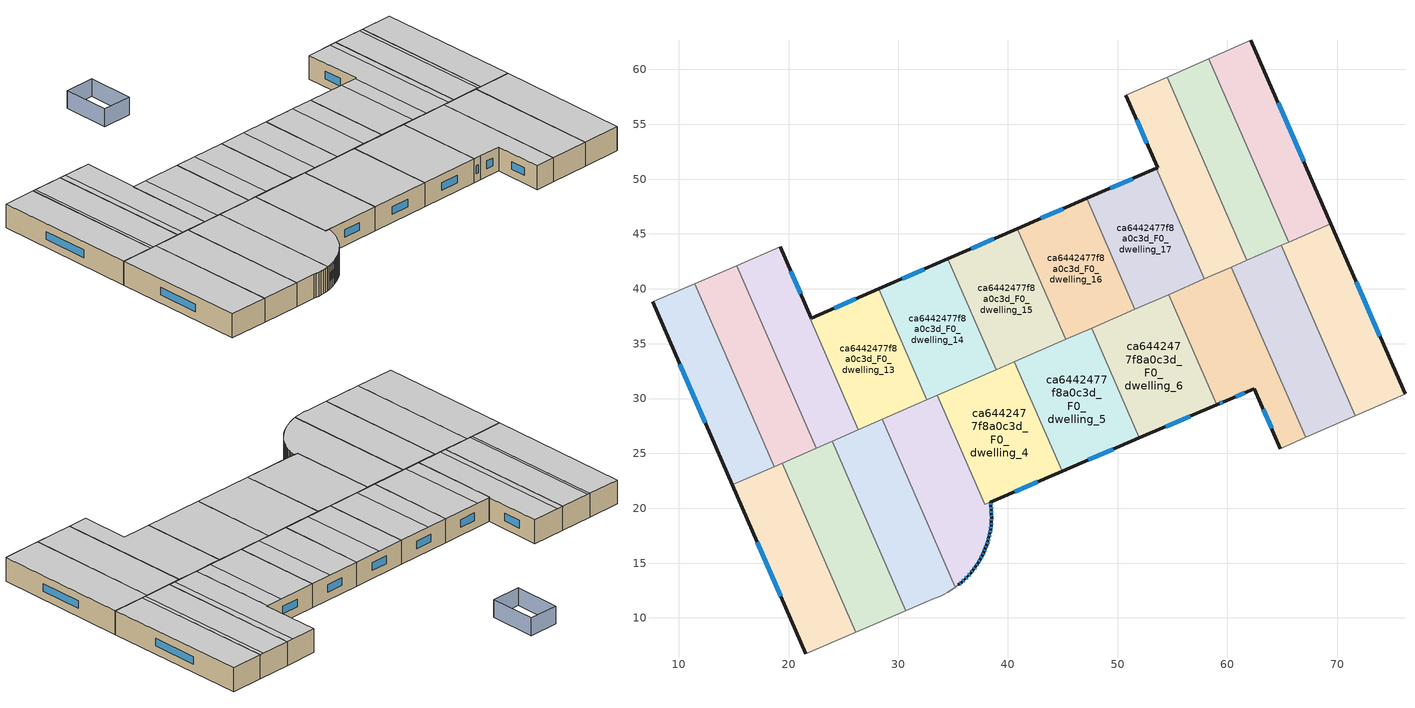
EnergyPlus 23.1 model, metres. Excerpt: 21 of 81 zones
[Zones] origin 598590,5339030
ca6442477f8a0c3d_F0_dwelling_0
 floor ground (EU_floor_Construction): 19.42,24.12 26.13,8.71 21.55,6.75 14.86,22.13 z0
 wall outside (EU_wall_Construction): 14.86,22.13 21.55,6.75 z0:3
 wall to ca6442477f8a0c3d_F0_dwelling_1 (EU_wall_Construction): 26.13,8.71 19.42,24.12 z0:3
 wall adiabatic (EU_wall_Construction): 21.55,6.75 26.13,8.71 z0:3
 wall to ca6442477f8a0c3d_F0_dwelling_10 (EU_wall_Construction): 18.7,23.81 14.86,22.13 z0:3
 wall to ca6442477f8a0c3d_F0_dwelling_11 (EU_wall_Construction): 19.41,24.12 18.7,23.81 z0:3
 window (EU_Window_Construction): 17.13,16.9 19.27,11.98 z1.02:1.98
 ceiling to ca6442477f8a0c3d_F1_dwelling_0 (EU_floor_Construction): 26.13,8.71 19.42,24.12 14.86,22.13 21.55,6.75 z3
ca6442477f8a0c3d_F0_dwelling_1
 floor ground (EU_floor_Construction): 23.97,26.11 30.7,10.67 26.13,8.71 19.42,24.12 z0
 wall to ca6442477f8a0c3d_F0_dwelling_2 (EU_wall_Construction): 30.7,10.67 23.97,26.11 z0:3
 wall adiabatic (EU_wall_Construction): 26.13,8.71 30.7,10.67 z0:3
 wall to ca6442477f8a0c3d_F0_dwelling_11 (EU_wall_Construction): 22.53,25.48 19.42,24.12 z0:3
 wall to ca6442477f8a0c3d_F0_dwelling_12 (EU_wall_Construction): 23.97,26.11 22.53,25.48 z0:3
 ceiling to ca6442477f8a0c3d_F1_dwelling_1 (EU_floor_Construction): 30.7,10.67 23.97,26.11 19.42,24.12 26.13,8.71 z3
ca6442477f8a0c3d_F0_dwelling_10
 floor ground (EU_floor_Construction): 11.44,40.46 18.7,23.81 14.86,22.13 7.6,38.81 z0
 wall outside (EU_wall_Construction): 7.6,38.81 14.86,22.13 z0:3
 wall to ca6442477f8a0c3d_F0_dwelling_11 (EU_wall_Construction): 18.7,23.81 11.44,40.46 z0:3
 wall adiabatic (EU_wall_Construction): 11.44,40.46 7.6,38.81 z0:3
 window (EU_Window_Construction): 10.07,33.13 12.39,27.81 z1.02:1.98
 ceiling to ca6442477f8a0c3d_F1_dwelling_10 (EU_floor_Construction): 18.7,23.81 11.44,40.46 7.6,38.81 14.86,22.13 z3
ca6442477f8a0c3d_F0_dwelling_11
 floor ground (EU_floor_Construction): 15.28,42.12 22.53,25.48 18.7,23.81 11.44,40.46 z0
 wall to ca6442477f8a0c3d_F0_dwelling_12 (EU_wall_Construction): 22.53,25.48 15.28,42.12 z0:3
 wall adiabatic (EU_wall_Construction): 15.28,42.12 11.44,40.46 z0:3
 ceiling to ca6442477f8a0c3d_F1_dwelling_11 (EU_floor_Construction): 22.53,25.48 15.28,42.12 11.82,40.63 19.08,23.97 z3
 ceiling to ca6442477f8a0c3d_F1_dwelling_10 (EU_floor_Construction): 19.08,23.97 11.82,40.63 11.44,40.46 18.7,23.81 z3
ca6442477f8a0c3d_F0_dwelling_12
 floor ground (EU_floor_Construction): 19.24,43.83 22.05,37.33 21.96,37.29 26.37,27.15 22.53,25.48 15.28,42.12 z0
 wall outside (EU_wall_Construction): 22.05,37.33 19.24,43.83 z0:3
 wall adiabatic (EU_wall_Construction): 19.24,43.83 15.28,42.12 z0:3
 wall to ca6442477f8a0c3d_F0_dwelling_13 (EU_wall_Construction): 21.96,37.29 22.05,37.33 / 26.37,27.15 21.96,37.28 z0:3
 wall to ca6442477f8a0c3d_F0_dwelling_2 (EU_wall_Construction): 23.97,26.11 26.37,27.15 z0:3
 window (EU_Window_Construction): 21.09,39.54 20.2,41.62 z1.02:1.98
 ceiling to ca6442477f8a0c3d_F1_dwelling_12 (EU_floor_Construction): 26.37,27.15 21.96,37.29 22.05,37.33 19.24,43.83 16.05,42.45 23.3,25.81 z3
 ceiling to ca6442477f8a0c3d_F1_dwelling_11 (EU_floor_Construction): 23.3,25.81 16.05,42.45 15.28,42.12 22.53,25.48 z3
ca6442477f8a0c3d_F0_dwelling_13
 floor ground (EU_floor_Construction): 28.2,40 32.61,29.88 26.37,27.15 21.96,37.28 22.05,37.33 z0
 wall outside (EU_wall_Construction): 28.2,40 22.06,37.33 z0:3
 wall to ca6442477f8a0c3d_F0_dwelling_14 (EU_wall_Construction): 32.61,29.88 28.2,40 z0:3
 wall to ca6442477f8a0c3d_F0_dwelling_3 (EU_wall_Construction): 28.53,28.09 32.61,29.88 z0:3
 wall to ca6442477f8a0c3d_F0_dwelling_2 (EU_wall_Construction): 26.37,27.15 28.52,28.09 z0:3
 window (EU_Window_Construction): 26.11,39.09 24.15,38.24 z1.02:1.98
 ceiling to ca6442477f8a0c3d_F1_dwelling_13 (EU_floor_Construction): 32.61,29.88 28.2,40 23.78,38.08 28.2,27.95 z3
 ceiling to ca6442477f8a0c3d_F1_dwelling_12 (EU_floor_Construction): 28.2,27.95 23.78,38.08 22.06,37.33 21.96,37.29 26.37,27.15 z3
ca6442477f8a0c3d_F0_dwelling_14
 floor ground (EU_floor_Construction): 34.52,42.74 38.93,32.63 32.61,29.88 28.2,40 z0
 wall outside (EU_wall_Construction): 34.52,42.74 28.2,40 z0:3
 wall to ca6442477f8a0c3d_F0_dwelling_15 (EU_wall_Construction): 38.93,32.63 34.52,42.74 z0:3
 wall to ca6442477f8a0c3d_F0_dwelling_4 (EU_wall_Construction): 33.57,30.29 38.93,32.63 z0:3
 wall to ca6442477f8a0c3d_F0_dwelling_3 (EU_wall_Construction): 32.62,29.87 33.57,30.29 z0:3
 window (EU_Window_Construction): 32.37,41.81 30.35,40.93 z1.02:1.98
 ceiling adiabatic (EU_roof_Construction): 38.93,32.63 34.52,42.74 30.73,41.09 35.14,30.98 z3
 ceiling to ca6442477f8a0c3d_F1_dwelling_13 (EU_floor_Construction): 35.14,30.98 30.73,41.09 28.2,40 32.61,29.88 z3
ca6442477f8a0c3d_F0_dwelling_15
 floor ground (EU_floor_Construction): 40.84,45.49 45.25,35.38 38.93,32.63 34.52,42.74 z0
 wall outside (EU_wall_Construction): 40.84,45.49 34.52,42.74 z0:3
 wall to ca6442477f8a0c3d_F0_dwelling_16 (EU_wall_Construction): 45.25,35.38 40.84,45.49 z0:3
 wall to ca6442477f8a0c3d_F0_dwelling_5 (EU_wall_Construction): 40.59,33.35 45.25,35.38 z0:3
 wall to ca6442477f8a0c3d_F0_dwelling_4 (EU_wall_Construction): 38.93,32.63 40.59,33.35 z0:3
 window (EU_Window_Construction): 38.69,44.55 36.67,43.67 z1.02:1.98
 ceiling to ca6442477f8a0c3d_F1_dwelling_15 (EU_floor_Construction): 45.25,35.38 40.84,45.49 37.68,44.11 42.09,34.01 z3
 ceiling to ca6442477f8a0c3d_F1_dwelling_14 (EU_floor_Construction): 42.09,34.01 37.68,44.11 34.52,42.74 38.93,32.63 z3
ca6442477f8a0c3d_F0_dwelling_16
 floor ground (EU_floor_Construction): 47.18,48.23 51.57,38.14 45.25,35.38 40.84,45.49 z0
 wall outside (EU_wall_Construction): 47.18,48.23 40.84,45.49 z0:3
 wall to ca6442477f8a0c3d_F0_dwelling_17 (EU_wall_Construction): 51.57,38.14 47.18,48.23 z0:3
 wall to ca6442477f8a0c3d_F0_dwelling_6 (EU_wall_Construction): 47.62,36.42 51.57,38.14 z0:3
 wall to ca6442477f8a0c3d_F0_dwelling_5 (EU_wall_Construction): 45.25,35.38 47.62,36.42 z0:3
 window (EU_Window_Construction): 45.02,47.3 43,46.42 z1.02:1.98
 ceiling to ca6442477f8a0c3d_F1_dwelling_16 (EU_floor_Construction): 51.57,38.14 47.18,48.23 44.64,47.13 49.04,37.04 z3
 ceiling to ca6442477f8a0c3d_F1_dwelling_15 (EU_floor_Construction): 49.04,37.04 44.64,47.13 40.84,45.49 45.25,35.38 z3
ca6442477f8a0c3d_F0_dwelling_17
 floor ground (EU_floor_Construction): 53.51,50.99 57.91,40.9 51.57,38.14 47.18,48.23 z0
 wall outside (EU_wall_Construction): 53.51,50.99 47.18,48.23 z0:3
 wall to ca6442477f8a0c3d_F0_dwelling_18 (EU_wall_Construction): 57.91,40.9 53.51,50.99 z0:3
 wall to ca6442477f8a0c3d_F0_dwelling_7 (EU_wall_Construction): 54.63,39.47 57.91,40.9 z0:3
 wall to ca6442477f8a0c3d_F0_dwelling_6 (EU_wall_Construction): 51.57,38.14 54.63,39.47 z0:3
 window (EU_Window_Construction): 51.36,50.05 49.33,49.17 z1.02:1.98
 ceiling to ca6442477f8a0c3d_F1_dwelling_17 (EU_floor_Construction): 57.91,40.9 53.51,50.99 51.61,50.16 56.01,40.07 z3
 ceiling to ca6442477f8a0c3d_F1_dwelling_16 (EU_floor_Construction): 56.01,40.07 51.61,50.16 47.18,48.23 51.57,38.14 z3
ca6442477f8a0c3d_F0_dwelling_18
 floor ground (EU_floor_Construction): 54.5,59.29 61.78,42.59 57.91,40.9 53.51,50.99 53.66,51.05 50.73,57.63 z0
 wall outside (EU_wall_Construction): 50.73,57.63 53.66,51.05 53.51,50.99 z0:3
 wall to ca6442477f8a0c3d_F0_dwelling_19 (EU_wall_Construction): 61.78,42.59 54.5,59.29 z0:3
 wall adiabatic (EU_wall_Construction): 54.5,59.29 50.73,57.63 z0:3
 wall to ca6442477f8a0c3d_F0_dwelling_8 (EU_wall_Construction): 60.37,41.98 61.78,42.59 z0:3
 wall to ca6442477f8a0c3d_F0_dwelling_7 (EU_wall_Construction): 57.91,40.9 60.37,41.97 z0:3
 window (EU_Window_Construction): 51.73,55.39 52.66,53.29 z1.02:1.98
 ceiling to ca6442477f8a0c3d_F1_dwelling_17 (EU_floor_Construction): 61.02,42.26 53.74,58.96 50.73,57.63 53.66,51.05 53.51,50.99 57.91,40.9 z3
 ceiling to ca6442477f8a0c3d_F1_dwelling_18 (EU_floor_Construction): 61.78,42.59 54.5,59.29 53.74,58.96 61.02,42.26 z3
ca6442477f8a0c3d_F0_dwelling_19
 floor ground (EU_floor_Construction): 58.32,60.97 65.61,44.26 61.78,42.59 54.5,59.29 z0
 wall adiabatic (EU_wall_Construction): 58.32,60.97 54.5,59.29 z0:3
 wall to ca6442477f8a0c3d_F0_dwelling_20 (EU_wall_Construction): 65.61,44.26 58.32,60.97 z0:3
 wall to ca6442477f8a0c3d_F0_dwelling_9 (EU_wall_Construction): 64.9,43.95 65.61,44.26 z0:3
 wall to ca6442477f8a0c3d_F0_dwelling_8 (EU_wall_Construction): 61.78,42.59 64.9,43.95 z0:3
 ceiling to ca6442477f8a0c3d_F1_dwelling_19 (EU_floor_Construction): 65.61,44.26 58.32,60.97 57.94,60.8 65.22,44.09 z3
 ceiling to ca6442477f8a0c3d_F1_dwelling_18 (EU_floor_Construction): 65.22,44.09 57.94,60.8 54.5,59.29 61.78,42.59 z3
ca6442477f8a0c3d_F0_dwelling_2
 floor ground (EU_floor_Construction): 28.53,28.09 35.19,12.79 35.18,12.78 34.86,12.56 34.53,12.36 34.19,12.17 33.84,12 33.48,11.85 33.12,11.71 30.7,10.67 23.97,26.11 z0
 wall adiabatic (EU_wall_Construction): 30.7,10.67 33.12,11.71 33.48,11.85 33.84,12 34.19,12.17 34.53,12.36 34.86,12.56 35.18,12.78 35.19,12.79 z0:3
 wall to ca6442477f8a0c3d_F0_dwelling_3 (EU_wall_Construction): 35.19,12.79 28.53,28.09 z0:3
 ceiling to ca6442477f8a0c3d_F1_dwelling_2 (EU_floor_Construction): 34.19,12.17 34.53,12.36 34.86,12.56 35.18,12.78 35.19,12.79 28.53,28.09 23.97,26.11 30.7,10.67 33.12,11.71 33.48,11.85 33.84,12 z3
ca6442477f8a0c3d_F0_dwelling_20
 floor ground (EU_floor_Construction): 62.14,62.65 69.43,45.93 65.61,44.26 58.32,60.97 z0
 wall outside (EU_wall_Construction): 69.43,45.93 62.14,62.65 z0:3
 wall adiabatic (EU_wall_Construction): 62.14,62.65 58.32,60.97 z0:3
 wall to ca6442477f8a0c3d_F0_dwelling_9 (EU_wall_Construction): 65.61,44.26 69.43,45.93 z0:3
 window (EU_Window_Construction): 66.95,51.62 64.62,56.96 z1.02:1.98
 ceiling to ca6442477f8a0c3d_F1_dwelling_19 (EU_floor_Construction): 69.43,45.93 62.14,62.65 58.32,60.97 65.61,44.26 z3
ca6442477f8a0c3d_F0_dwelling_3
 floor ground (EU_floor_Construction): 33.57,30.29 37.9,20.35 38.4,20.56 38.45,20.21 38.48,19.85 38.5,19.49 38.5,19.13 38.48,18.78 38.45,18.42 38.41,18.06 38.35,17.71 38.27,17.36 38.18,17.01 38.07,16.67 37.94,16.34 37.8,16.01 37.65,15.68 37.48,15.37 37.28,15.03 37.07,14.71 36.84,14.39 36.6,14.09 36.34,13.8 36.07,13.53 35.78,13.26 35.49,13.01 35.19,12.79 28.53,28.09 z0
 wall outside (EU_wall_Construction): 35.49,13.01 35.78,13.26 36.07,13.53 36.34,13.8 36.6,14.09 36.84,14.39 37.07,14.71 37.28,15.03 37.48,15.37 37.65,15.68 37.8,16.01 37.94,16.34 38.07,16.67 38.18,17.01 38.27,17.36 38.35,17.71 38.41,18.06 38.45,18.42 38.48,18.78 38.5,19.13 38.5,19.49 38.48,19.85 38.45,20.21 38.4,20.56 z0:3
 wall adiabatic (EU_wall_Construction): 35.19,12.79 35.49,13.01 z0:3
 wall to ca6442477f8a0c3d_F0_dwelling_4 (EU_wall_Construction): 38.4,20.56 37.9,20.35 33.57,30.29 z0:3
 window (EU_Window_Construction): 38.47,18.54 38.47,18.65 / 38.42,18.18 38.44,18.3 / 38.37,17.83 38.39,17.94 / 38.3,17.48 38.32,17.59 / 38.21,17.13 38.24,17.24 / 38.1,16.79 38.14,16.9 / 37.98,16.45 38.02,16.56 / 37.85,16.12 37.9,16.22 / 37.7,15.79 37.75,15.9 / 37.54,15.47 37.59,15.57 / 37.35,15.14 37.41,15.25 / 37.14,14.82 37.21,14.92 / 36.92,14.5 36.99,14.6 / 36.68,14.19 36.76,14.29 / 36.43,13.9 36.51,13.99 / 36.16,13.62 36.25,13.71 / 35.88,13.35 35.97,13.44 / 35.59,13.1 35.68,13.18 / 38.43,20.33 38.41,20.44 / 38.47,19.97 38.46,20.09 / 38.49,19.61 38.49,19.73 / 38.5,19.26 38.5,19.37 / 38.49,18.9 38.49,19.01 z1.02:1.98
 ceiling to ca6442477f8a0c3d_F1_dwelling_3 (EU_floor_Construction): 36.6,14.09 36.84,14.39 37.07,14.71 37.28,15.03 37.48,15.37 37.65,15.68 37.8,16.01 37.94,16.34 38.07,16.67 38.18,17.01 38.27,17.36 38.35,17.71 38.41,18.06 38.45,18.42 38.48,18.78 38.5,19.13 38.5,19.49 38.48,19.85 38.45,20.21 38.4,20.56 37.9,20.35 33.57,30.29 28.53,28.09 35.19,12.79 35.49,13.01 35.78,13.26 36.07,13.53 36.34,13.8 z3
ca6442477f8a0c3d_F0_dwelling_4
 floor ground (EU_floor_Construction): 40.59,33.35 44.93,23.38 38.4,20.56 37.9,20.35 33.57,30.29 z0
 wall outside (EU_wall_Construction): 38.4,20.56 44.93,23.38 z0:3
 wall to ca6442477f8a0c3d_F0_dwelling_5 (EU_wall_Construction): 44.93,23.38 40.59,33.35 z0:3
 window (EU_Window_Construction): 40.62,21.52 42.71,22.42 z1.02:1.98
 ceiling to ca6442477f8a0c3d_F1_dwelling_4 (EU_floor_Construction): 44.93,23.38 40.59,33.35 33.57,30.29 37.9,20.36 z3
ca6442477f8a0c3d_F0_dwelling_5
 floor ground (EU_floor_Construction): 47.62,36.42 51.98,26.41 44.93,23.38 40.59,33.35 z0
 wall outside (EU_wall_Construction): 44.93,23.38 51.98,26.41 z0:3
 wall to ca6442477f8a0c3d_F0_dwelling_6 (EU_wall_Construction): 51.98,26.41 47.62,36.42 z0:3
 window (EU_Window_Construction): 47.33,24.41 49.58,25.38 z1.02:1.98
 ceiling to ca6442477f8a0c3d_F1_dwelling_5 (EU_floor_Construction): 51.98,26.41 47.62,36.42 40.59,33.35 44.93,23.38 z3
ca6442477f8a0c3d_F0_dwelling_6
 floor ground (EU_floor_Construction): 54.63,39.47 59.01,29.44 51.98,26.41 47.62,36.42 z0
 wall outside (EU_wall_Construction): 51.98,26.41 59.01,29.44 z0:3
 wall to ca6442477f8a0c3d_F0_dwelling_7 (EU_wall_Construction): 59.01,29.44 54.63,39.47 z0:3
 window (EU_Window_Construction): 54.37,27.44 56.62,28.41 z1.02:1.98
 ceiling to ca6442477f8a0c3d_F1_dwelling_6 (EU_floor_Construction): 59.01,29.44 54.63,39.47 47.62,36.42 51.98,26.41 z3
ca6442477f8a0c3d_F0_dwelling_7
 floor ground (EU_floor_Construction): 60.37,41.97 67.14,26.45 64.83,25.44 62.46,30.9 59.87,29.81 59.01,29.44 54.63,39.47 z0
 wall outside (EU_wall_Construction): 59.01,29.44 59.87,29.81 62.46,30.9 64.83,25.44 z0:3
 wall to ca6442477f8a0c3d_F0_dwelling_8 (EU_wall_Construction): 67.14,26.45 60.37,41.97 z0:3
 wall adiabatic (EU_wall_Construction): 64.83,25.44 67.14,26.45 z0:3
 window (EU_Window_Construction): 59.3,29.56 59.58,29.68 / 63.27,29.04 64.03,27.3 / 60.75,30.18 61.58,30.53 z1.02:1.98
 ceiling to ca6442477f8a0c3d_F1_dwelling_7 (EU_floor_Construction): 67.14,26.45 60.37,41.97 54.63,39.47 59.01,29.44 59.87,29.81 62.46,30.9 64.83,25.44 z3
ca6442477f8a0c3d_F0_dwelling_8
 floor ground (EU_floor_Construction): 64.9,43.95 71.66,28.44 67.14,26.45 60.37,41.97 z0
 wall to ca6442477f8a0c3d_F0_dwelling_9 (EU_wall_Construction): 71.66,28.44 64.9,43.95 z0:3
 wall adiabatic (EU_wall_Construction): 67.14,26.45 71.66,28.44 z0:3
 ceiling to ca6442477f8a0c3d_F1_dwelling_8 (EU_floor_Construction): 71.66,28.44 64.9,43.95 60.37,41.97 67.14,26.45 z3
ca6442477f8a0c3d_F0_dwelling_9
 floor ground (EU_floor_Construction): 69.43,45.93 76.19,30.43 76.15,30.41 71.66,28.44 64.9,43.95 z0
 wall outside (EU_wall_Construction): 76.19,30.43 69.43,45.93 z0:3
 wall adiabatic (EU_wall_Construction): 71.66,28.44 76.15,30.41 76.19,30.43 z0:3
 window (EU_Window_Construction): 73.89,35.7 71.73,40.65 z1.02:1.98
 ceiling to ca6442477f8a0c3d_F1_dwelling_9 (EU_floor_Construction): 76.15,30.41 76.19,30.43 69.43,45.93 64.9,43.95 71.66,28.44 z3
shading: 27.17,62.85 29.49,57.54 / 29.49,57.54 26.03,56.03 / 26.03,56.03 23.71,61.34 / 23.71,61.34 27.17,62.85 z0:2.2
[Building]
EU S2 Campaign: North Axis=0; Terrain=City; Solar Distribution=FullExterior
[Site:Location]
Vienna: Latitude=48; Longitude=16.5; Time Zone=1; Elevation=183
[SizingPeriod:WeatherFileDays]
AnnualSizingPeriod: Begin Month=1; Begin Day of Month=1; End Month=12; End Day of Month=31; Day of Week for Start Day=Monday; Use Weather File Daylight Saving Period=No; Use Weather File Rain and Snow Indicators=No
[MATERIAL]
EU_InternalMass_Material: Roughness=MediumRough; Thickness=0.1; Conductivity=1; Density=1800; Specific Heat=900; Thermal Absorptance=0.9; Solar Absorptance=0.7; Visible Absorptance=0.7
[MATERIAL:NOMASS] Roughness=MediumRough; Thermal Absorptance=0.9; Solar Absorptance=0.7; Visible Absorptance=0.7
Name | Thermal Resistance
EU_wall_NoMass | 0.942466
EU_roof_NoMass | 0.551687
EU_floor_NoMass | 0.66527
[WINDOWMATERIAL:SIMPLEGLAZINGSYSTEM]
EU_Window_SimpleGlazing: UFactor=2.03367; Solar Heat Gain Coefficient=0.65; Visible Transmittance=0.65
[CONSTRUCTION]
EU_wall_Construction: EU_wall_NoMass
EU_roof_Construction: EU_roof_NoMass
EU_floor_Construction: EU_floor_NoMass
EU_Window_Construction: EU_Window_SimpleGlazing
EU_InternalMass_Construction: EU_InternalMass_Material
[ZONE] Type=1; Multiplier=1; Ceiling Height=autocalculate; Floor Area=autocalculate; Part of Total Floor Area=Yes
Name | Volume
ca6442477f8a0c3d_F0_dwelling_0 | 250.816
ca6442477f8a0c3d_F0_dwelling_1 | 250.929
ca6442477f8a0c3d_F0_dwelling_10 | 228.04
ca6442477f8a0c3d_F0_dwelling_11 | 228.088
ca6442477f8a0c3d_F0_dwelling_12 | 230.448
ca6442477f8a0c3d_F0_dwelling_13 | 225.647
ca6442477f8a0c3d_F0_dwelling_14 | 228.062
ca6442477f8a0c3d_F0_dwelling_15 | 228.063
ca6442477f8a0c3d_F0_dwelling_16 | 228.077
ca6442477f8a0c3d_F0_dwelling_17 | 228.054
ca6442477f8a0c3d_F0_dwelling_18 | 228.073
ca6442477f8a0c3d_F0_dwelling_19 | 228.075
ca6442477f8a0c3d_F0_dwelling_2 | 250.821
ca6442477f8a0c3d_F0_dwelling_20 | 228.037
ca6442477f8a0c3d_F0_dwelling_3 | 252.217
ca6442477f8a0c3d_F0_dwelling_4 | 249.513
ca6442477f8a0c3d_F0_dwelling_5 | 250.858
ca6442477f8a0c3d_F0_dwelling_6 | 250.869
ca6442477f8a0c3d_F0_dwelling_7 | 250.842
ca6442477f8a0c3d_F0_dwelling_8 | 250.864
ca6442477f8a0c3d_F0_dwelling_9 | 250.89
[INTERNALMASS] Construction=EU_InternalMass_Construction
Name | Zone or ZoneList | Surface Area
ca6442477f8a0c3d_F0_dwelling_0_EU_InternalMass | ca6442477f8a0c3d_F0_dwelling_0 | 83.6053
ca6442477f8a0c3d_F0_dwelling_1_EU_InternalMass | ca6442477f8a0c3d_F0_dwelling_1 | 83.6435
ca6442477f8a0c3d_F0_dwelling_2_EU_InternalMass | ca6442477f8a0c3d_F0_dwelling_2 | 83.607
ca6442477f8a0c3d_F0_dwelling_3_EU_InternalMass | ca6442477f8a0c3d_F0_dwelling_3 | 84.073
ca6442477f8a0c3d_F0_dwelling_4_EU_InternalMass | ca6442477f8a0c3d_F0_dwelling_4 | 83.1692
ca6442477f8a0c3d_F0_dwelling_5_EU_InternalMass | ca6442477f8a0c3d_F0_dwelling_5 | 83.6197
ca6442477f8a0c3d_F0_dwelling_6_EU_InternalMass | ca6442477f8a0c3d_F0_dwelling_6 | 83.6235
ca6442477f8a0c3d_F0_dwelling_7_EU_InternalMass | ca6442477f8a0c3d_F0_dwelling_7 | 83.6135
ca6442477f8a0c3d_F0_dwelling_8_EU_InternalMass | ca6442477f8a0c3d_F0_dwelling_8 | 83.6212
ca6442477f8a0c3d_F0_dwelling_9_EU_InternalMass | ca6442477f8a0c3d_F0_dwelling_9 | 83.6298
ca6442477f8a0c3d_F0_dwelling_10_EU_InternalMass | ca6442477f8a0c3d_F0_dwelling_10 | 76.0134
ca6442477f8a0c3d_F0_dwelling_11_EU_InternalMass | ca6442477f8a0c3d_F0_dwelling_11 | 76.0293
ca6442477f8a0c3d_F0_dwelling_12_EU_InternalMass | ca6442477f8a0c3d_F0_dwelling_12 | 76.8194
ca6442477f8a0c3d_F0_dwelling_13_EU_InternalMass | ca6442477f8a0c3d_F0_dwelling_13 | 75.2154
ca6442477f8a0c3d_F0_dwelling_14_EU_InternalMass | ca6442477f8a0c3d_F0_dwelling_14 | 76.0204
ca6442477f8a0c3d_F0_dwelling_15_EU_InternalMass | ca6442477f8a0c3d_F0_dwelling_15 | 76.0211
ca6442477f8a0c3d_F0_dwelling_16_EU_InternalMass | ca6442477f8a0c3d_F0_dwelling_16 | 76.0253
ca6442477f8a0c3d_F0_dwelling_17_EU_InternalMass | ca6442477f8a0c3d_F0_dwelling_17 | 76.0183
ca6442477f8a0c3d_F0_dwelling_18_EU_InternalMass | ca6442477f8a0c3d_F0_dwelling_18 | 76.0233
ca6442477f8a0c3d_F0_dwelling_19_EU_InternalMass | ca6442477f8a0c3d_F0_dwelling_19 | 76.0252
ca6442477f8a0c3d_F0_dwelling_20_EU_InternalMass | ca6442477f8a0c3d_F0_dwelling_20 | 76.0127
[OTHEREQUIPMENT] Fuel Type=Electricity; Design Level Calculation Method=Watts/Area; Power per Zone Floor Area=1; Fraction Latent=0; Fraction Radiant=0; Fraction Lost=0; Carbon Dioxide Generation Rate=0; EndUse Subcategory=EU_Step8_InternalGains
Name | Zone or ZoneList or Space or SpaceList | Schedule
EU_Step8_InternalGain_ca6442477f8a0c3d_F0_dwelling_0_f000 | ca6442477f8a0c3d_F0_dwelling_0 | EU_Step8_GainSchedule_ca6442477f8a0c3d_F0_dwelling_0_f000
EU_Step8_InternalGain_ca6442477f8a0c3d_F0_dwelling_1_f000 | ca6442477f8a0c3d_F0_dwelling_1 | EU_Step8_GainSchedule_ca6442477f8a0c3d_F0_dwelling_1_f000
EU_Step8_InternalGain_ca6442477f8a0c3d_F0_dwelling_2_f000 | ca6442477f8a0c3d_F0_dwelling_2 | EU_Step8_GainSchedule_ca6442477f8a0c3d_F0_dwelling_2_f000
EU_Step8_InternalGain_ca6442477f8a0c3d_F0_dwelling_3_f000 | ca6442477f8a0c3d_F0_dwelling_3 | EU_Step8_GainSchedule_ca6442477f8a0c3d_F0_dwelling_3_f000
EU_Step8_InternalGain_ca6442477f8a0c3d_F0_dwelling_4_f000 | ca6442477f8a0c3d_F0_dwelling_4 | EU_Step8_GainSchedule_ca6442477f8a0c3d_F0_dwelling_4_f000
EU_Step8_InternalGain_ca6442477f8a0c3d_F0_dwelling_5_f000 | ca6442477f8a0c3d_F0_dwelling_5 | EU_Step8_GainSchedule_ca6442477f8a0c3d_F0_dwelling_5_f000
EU_Step8_InternalGain_ca6442477f8a0c3d_F0_dwelling_6_f000 | ca6442477f8a0c3d_F0_dwelling_6 | EU_Step8_GainSchedule_ca6442477f8a0c3d_F0_dwelling_6_f000
EU_Step8_InternalGain_ca6442477f8a0c3d_F0_dwelling_7_f000 | ca6442477f8a0c3d_F0_dwelling_7 | EU_Step8_GainSchedule_ca6442477f8a0c3d_F0_dwelling_7_f000
EU_Step8_InternalGain_ca6442477f8a0c3d_F0_dwelling_8_f000 | ca6442477f8a0c3d_F0_dwelling_8 | EU_Step8_GainSchedule_ca6442477f8a0c3d_F0_dwelling_8_f000
EU_Step8_InternalGain_ca6442477f8a0c3d_F0_dwelling_9_f000 | ca6442477f8a0c3d_F0_dwelling_9 | EU_Step8_GainSchedule_ca6442477f8a0c3d_F0_dwelling_9_f000
EU_Step8_InternalGain_ca6442477f8a0c3d_F0_dwelling_10_f000 | ca6442477f8a0c3d_F0_dwelling_10 | EU_Step8_GainSchedule_ca6442477f8a0c3d_F0_dwelling_10_f000
EU_Step8_InternalGain_ca6442477f8a0c3d_F0_dwelling_11_f000 | ca6442477f8a0c3d_F0_dwelling_11 | EU_Step8_GainSchedule_ca6442477f8a0c3d_F0_dwelling_11_f000
EU_Step8_InternalGain_ca6442477f8a0c3d_F0_dwelling_12_f000 | ca6442477f8a0c3d_F0_dwelling_12 | EU_Step8_GainSchedule_ca6442477f8a0c3d_F0_dwelling_12_f000
EU_Step8_InternalGain_ca6442477f8a0c3d_F0_dwelling_13_f000 | ca6442477f8a0c3d_F0_dwelling_13 | EU_Step8_GainSchedule_ca6442477f8a0c3d_F0_dwelling_13_f000
EU_Step8_InternalGain_ca6442477f8a0c3d_F0_dwelling_14_f000 | ca6442477f8a0c3d_F0_dwelling_14 | EU_Step8_GainSchedule_ca6442477f8a0c3d_F0_dwelling_14_f000
EU_Step8_InternalGain_ca6442477f8a0c3d_F0_dwelling_15_f000 | ca6442477f8a0c3d_F0_dwelling_15 | EU_Step8_GainSchedule_ca6442477f8a0c3d_F0_dwelling_15_f000
EU_Step8_InternalGain_ca6442477f8a0c3d_F0_dwelling_16_f000 | ca6442477f8a0c3d_F0_dwelling_16 | EU_Step8_GainSchedule_ca6442477f8a0c3d_F0_dwelling_16_f000
EU_Step8_InternalGain_ca6442477f8a0c3d_F0_dwelling_17_f000 | ca6442477f8a0c3d_F0_dwelling_17 | EU_Step8_GainSchedule_ca6442477f8a0c3d_F0_dwelling_17_f000
EU_Step8_InternalGain_ca6442477f8a0c3d_F0_dwelling_18_f000 | ca6442477f8a0c3d_F0_dwelling_18 | EU_Step8_GainSchedule_ca6442477f8a0c3d_F0_dwelling_18_f000
EU_Step8_InternalGain_ca6442477f8a0c3d_F0_dwelling_19_f000 | ca6442477f8a0c3d_F0_dwelling_19 | EU_Step8_GainSchedule_ca6442477f8a0c3d_F0_dwelling_19_f000
EU_Step8_InternalGain_ca6442477f8a0c3d_F0_dwelling_20_f000 | ca6442477f8a0c3d_F0_dwelling_20 | EU_Step8_GainSchedule_ca6442477f8a0c3d_F0_dwelling_20_f000
[ZONEVENTILATION:DESIGNFLOWRATE] Schedule=EU_AlwaysOn; Design Flow Rate Calculation Method=AirChanges/Hour; Air Changes per Hour=0.530523; Ventilation Type=Natural; Fan Pressure Rise=0; Fan Total Efficiency=1; Constant Term Coefficient=1; Temperature Term Coefficient=0; Velocity Term Coefficient=0; Velocity Squared Term Coefficient=0; Minimum Indoor Temperature=-100; Maximum Indoor Temperature=100; Delta Temperature=-100; Minimum Outdoor Temperature=-100; Maximum Outdoor Temperature=100; Maximum Wind Speed=40
Name | Zone or ZoneList or Space or SpaceList
EU_ConstantAir_ca6442477f8a0c3d_F0_dwelling_0 | ca6442477f8a0c3d_F0_dwelling_0
EU_ConstantAir_ca6442477f8a0c3d_F0_dwelling_1 | ca6442477f8a0c3d_F0_dwelling_1
EU_ConstantAir_ca6442477f8a0c3d_F0_dwelling_2 | ca6442477f8a0c3d_F0_dwelling_2
EU_ConstantAir_ca6442477f8a0c3d_F0_dwelling_3 | ca6442477f8a0c3d_F0_dwelling_3
EU_ConstantAir_ca6442477f8a0c3d_F0_dwelling_4 | ca6442477f8a0c3d_F0_dwelling_4
EU_ConstantAir_ca6442477f8a0c3d_F0_dwelling_5 | ca6442477f8a0c3d_F0_dwelling_5
EU_ConstantAir_ca6442477f8a0c3d_F0_dwelling_6 | ca6442477f8a0c3d_F0_dwelling_6
EU_ConstantAir_ca6442477f8a0c3d_F0_dwelling_7 | ca6442477f8a0c3d_F0_dwelling_7
EU_ConstantAir_ca6442477f8a0c3d_F0_dwelling_8 | ca6442477f8a0c3d_F0_dwelling_8
EU_ConstantAir_ca6442477f8a0c3d_F0_dwelling_9 | ca6442477f8a0c3d_F0_dwelling_9
EU_ConstantAir_ca6442477f8a0c3d_F0_dwelling_10 | ca6442477f8a0c3d_F0_dwelling_10
EU_ConstantAir_ca6442477f8a0c3d_F0_dwelling_11 | ca6442477f8a0c3d_F0_dwelling_11
EU_ConstantAir_ca6442477f8a0c3d_F0_dwelling_12 | ca6442477f8a0c3d_F0_dwelling_12
EU_ConstantAir_ca6442477f8a0c3d_F0_dwelling_13 | ca6442477f8a0c3d_F0_dwelling_13
EU_ConstantAir_ca6442477f8a0c3d_F0_dwelling_14 | ca6442477f8a0c3d_F0_dwelling_14
EU_ConstantAir_ca6442477f8a0c3d_F0_dwelling_15 | ca6442477f8a0c3d_F0_dwelling_15
EU_ConstantAir_ca6442477f8a0c3d_F0_dwelling_16 | ca6442477f8a0c3d_F0_dwelling_16
EU_ConstantAir_ca6442477f8a0c3d_F0_dwelling_17 | ca6442477f8a0c3d_F0_dwelling_17
EU_ConstantAir_ca6442477f8a0c3d_F0_dwelling_18 | ca6442477f8a0c3d_F0_dwelling_18
EU_ConstantAir_ca6442477f8a0c3d_F0_dwelling_19 | ca6442477f8a0c3d_F0_dwelling_19
EU_ConstantAir_ca6442477f8a0c3d_F0_dwelling_20 | ca6442477f8a0c3d_F0_dwelling_20
[HVACTEMPLATE:THERMOSTAT] Constant Heating Setpoint=20; Constant Cooling Setpoint=50
EU_HeatOnly_ca6442477f8a0c3d_F0_dwelling_0; EU_HeatOnly_ca6442477f8a0c3d_F0_dwelling_1; EU_HeatOnly_ca6442477f8a0c3d_F0_dwelling_2; EU_HeatOnly_ca6442477f8a0c3d_F0_dwelling_3; EU_HeatOnly_ca6442477f8a0c3d_F0_dwelling_4; EU_HeatOnly_ca6442477f8a0c3d_F0_dwelling_5; EU_HeatOnly_ca6442477f8a0c3d_F0_dwelling_6; EU_HeatOnly_ca6442477f8a0c3d_F0_dwelling_7; EU_HeatOnly_ca6442477f8a0c3d_F0_dwelling_8; EU_HeatOnly_ca6442477f8a0c3d_F0_dwelling_9; EU_HeatOnly_ca6442477f8a0c3d_F0_dwelling_10; EU_HeatOnly_ca6442477f8a0c3d_F0_dwelling_11; EU_HeatOnly_ca6442477f8a0c3d_F0_dwelling_12; EU_HeatOnly_ca6442477f8a0c3d_F0_dwelling_13; EU_HeatOnly_ca6442477f8a0c3d_F0_dwelling_14; EU_HeatOnly_ca6442477f8a0c3d_F0_dwelling_15; EU_HeatOnly_ca6442477f8a0c3d_F0_dwelling_16; EU_HeatOnly_ca6442477f8a0c3d_F0_dwelling_17; EU_HeatOnly_ca6442477f8a0c3d_F0_dwelling_18; EU_HeatOnly_ca6442477f8a0c3d_F0_dwelling_19; EU_HeatOnly_ca6442477f8a0c3d_F0_dwelling_20; EU_HeatOnly_ca6442477f8a0c3d_F1_dwelling_0; EU_HeatOnly_ca6442477f8a0c3d_F1_dwelling_1; EU_HeatOnly_ca6442477f8a0c3d_F1_dwelling_2; EU_HeatOnly_ca6442477f8a0c3d_F1_dwelling_3; EU_HeatOnly_ca6442477f8a0c3d_F1_dwelling_4; EU_HeatOnly_ca6442477f8a0c3d_F1_dwelling_5; EU_HeatOnly_ca6442477f8a0c3d_F1_dwelling_6; EU_HeatOnly_ca6442477f8a0c3d_F1_dwelling_7; EU_HeatOnly_ca6442477f8a0c3d_F1_dwelling_8; EU_HeatOnly_ca6442477f8a0c3d_F1_dwelling_9; EU_HeatOnly_ca6442477f8a0c3d_F1_dwelling_10; EU_HeatOnly_ca6442477f8a0c3d_F1_dwelling_11; EU_HeatOnly_ca6442477f8a0c3d_F1_dwelling_12; EU_HeatOnly_ca6442477f8a0c3d_F1_dwelling_13; EU_HeatOnly_ca6442477f8a0c3d_F1_dwelling_14; EU_HeatOnly_ca6442477f8a0c3d_F1_dwelling_15; EU_HeatOnly_ca6442477f8a0c3d_F1_dwelling_16; EU_HeatOnly_ca6442477f8a0c3d_F1_dwelling_17; EU_HeatOnly_ca6442477f8a0c3d_F1_dwelling_18; EU_HeatOnly_ca6442477f8a0c3d_F1_dwelling_19; EU_HeatOnly_ca6442477f8a0c3d_F2_dwelling_0; EU_HeatOnly_ca6442477f8a0c3d_F2_dwelling_1; EU_HeatOnly_ca6442477f8a0c3d_F2_dwelling_2; EU_HeatOnly_ca6442477f8a0c3d_F2_dwelling_3; EU_HeatOnly_ca6442477f8a0c3d_F2_dwelling_4; EU_HeatOnly_ca6442477f8a0c3d_F2_dwelling_5; EU_HeatOnly_ca6442477f8a0c3d_F2_dwelling_6; EU_HeatOnly_ca6442477f8a0c3d_F2_dwelling_7; EU_HeatOnly_ca6442477f8a0c3d_F2_dwelling_8; EU_HeatOnly_ca6442477f8a0c3d_F2_dwelling_9; EU_HeatOnly_ca6442477f8a0c3d_F2_dwelling_10; EU_HeatOnly_ca6442477f8a0c3d_F2_dwelling_11; EU_HeatOnly_ca6442477f8a0c3d_F2_dwelling_12; EU_HeatOnly_ca6442477f8a0c3d_F2_dwelling_13; EU_HeatOnly_ca6442477f8a0c3d_F2_dwelling_14; EU_HeatOnly_ca6442477f8a0c3d_F2_dwelling_15; EU_HeatOnly_ca6442477f8a0c3d_F2_dwelling_16; EU_HeatOnly_ca6442477f8a0c3d_F2_dwelling_17; EU_HeatOnly_ca6442477f8a0c3d_F2_dwelling_18; EU_HeatOnly_ca6442477f8a0c3d_F2_dwelling_19; EU_HeatOnly_ca6442477f8a0c3d_F3_dwelling_0; EU_HeatOnly_ca6442477f8a0c3d_F3_dwelling_1; EU_HeatOnly_ca6442477f8a0c3d_F3_dwelling_2; EU_HeatOnly_ca6442477f8a0c3d_F3_dwelling_3; EU_HeatOnly_ca6442477f8a0c3d_F3_dwelling_4; EU_HeatOnly_ca6442477f8a0c3d_F3_dwelling_5; EU_HeatOnly_ca6442477f8a0c3d_F3_dwelling_6; EU_HeatOnly_ca6442477f8a0c3d_F3_dwelling_7; EU_HeatOnly_ca6442477f8a0c3d_F3_dwelling_8; EU_HeatOnly_ca6442477f8a0c3d_F3_dwelling_9; EU_HeatOnly_ca6442477f8a0c3d_F3_dwelling_10; EU_HeatOnly_ca6442477f8a0c3d_F3_dwelling_11; EU_HeatOnly_ca6442477f8a0c3d_F3_dwelling_12; EU_HeatOnly_ca6442477f8a0c3d_F3_dwelling_13; EU_HeatOnly_ca6442477f8a0c3d_F3_dwelling_14; EU_HeatOnly_ca6442477f8a0c3d_F3_dwelling_15; EU_HeatOnly_ca6442477f8a0c3d_F3_dwelling_16; EU_HeatOnly_ca6442477f8a0c3d_F3_dwelling_17; EU_HeatOnly_ca6442477f8a0c3d_F3_dwelling_18; EU_HeatOnly_ca6442477f8a0c3d_F3_dwelling_19
[HVACTEMPLATE:ZONE:IDEALLOADSAIRSYSTEM] System Availability Schedule=EU_AlwaysOn; Maximum Heating Supply Air Temperature=50; Minimum Cooling Supply Air Temperature=13; Maximum Heating Supply Air Humidity Ratio=0.0156; Minimum Cooling Supply Air Humidity Ratio=0.0077; Heating Limit=NoLimit; Cooling Limit=NoLimit; Heating Availability Schedule=EU_AlwaysOn; Cooling Availability Schedule=EU_CoolingOff; Dehumidification Control Type=ConstantSensibleHeatRatio; Cooling Sensible Heat Ratio=0.7; Dehumidification Setpoint=60; Humidification Control Type=None; Humidification Setpoint=30; Outdoor Air Method=None; Outdoor Air Flow Rate per Person=0.00944; Outdoor Air Flow Rate per Zone Floor Area=0; Outdoor Air Flow Rate per Zone=0; Demand Controlled Ventilation Type=None; Outdoor Air Economizer Type=NoEconomizer; Heat Recovery Type=None; Sensible Heat Recovery Effectiveness=0.7; Latent Heat Recovery Effectiveness=0.65
Name | Template Thermostat
ca6442477f8a0c3d_F0_dwelling_0 | EU_HeatOnly_ca6442477f8a0c3d_F0_dwelling_0
ca6442477f8a0c3d_F0_dwelling_1 | EU_HeatOnly_ca6442477f8a0c3d_F0_dwelling_1
ca6442477f8a0c3d_F0_dwelling_2 | EU_HeatOnly_ca6442477f8a0c3d_F0_dwelling_2
ca6442477f8a0c3d_F0_dwelling_3 | EU_HeatOnly_ca6442477f8a0c3d_F0_dwelling_3
ca6442477f8a0c3d_F0_dwelling_4 | EU_HeatOnly_ca6442477f8a0c3d_F0_dwelling_4
ca6442477f8a0c3d_F0_dwelling_5 | EU_HeatOnly_ca6442477f8a0c3d_F0_dwelling_5
ca6442477f8a0c3d_F0_dwelling_6 | EU_HeatOnly_ca6442477f8a0c3d_F0_dwelling_6
ca6442477f8a0c3d_F0_dwelling_7 | EU_HeatOnly_ca6442477f8a0c3d_F0_dwelling_7
ca6442477f8a0c3d_F0_dwelling_8 | EU_HeatOnly_ca6442477f8a0c3d_F0_dwelling_8
ca6442477f8a0c3d_F0_dwelling_9 | EU_HeatOnly_ca6442477f8a0c3d_F0_dwelling_9
ca6442477f8a0c3d_F0_dwelling_10 | EU_HeatOnly_ca6442477f8a0c3d_F0_dwelling_10
ca6442477f8a0c3d_F0_dwelling_11 | EU_HeatOnly_ca6442477f8a0c3d_F0_dwelling_11
ca6442477f8a0c3d_F0_dwelling_12 | EU_HeatOnly_ca6442477f8a0c3d_F0_dwelling_12
ca6442477f8a0c3d_F0_dwelling_13 | EU_HeatOnly_ca6442477f8a0c3d_F0_dwelling_13
ca6442477f8a0c3d_F0_dwelling_14 | EU_HeatOnly_ca6442477f8a0c3d_F0_dwelling_14
ca6442477f8a0c3d_F0_dwelling_15 | EU_HeatOnly_ca6442477f8a0c3d_F0_dwelling_15
ca6442477f8a0c3d_F0_dwelling_16 | EU_HeatOnly_ca6442477f8a0c3d_F0_dwelling_16
ca6442477f8a0c3d_F0_dwelling_17 | EU_HeatOnly_ca6442477f8a0c3d_F0_dwelling_17
ca6442477f8a0c3d_F0_dwelling_18 | EU_HeatOnly_ca6442477f8a0c3d_F0_dwelling_18
ca6442477f8a0c3d_F0_dwelling_19 | EU_HeatOnly_ca6442477f8a0c3d_F0_dwelling_19
ca6442477f8a0c3d_F0_dwelling_20 | EU_HeatOnly_ca6442477f8a0c3d_F0_dwelling_20
[SIZING:ZONE] Zone Cooling Design Supply Air Temperature Input Method=SupplyAirTemperature; Zone Cooling Design Supply Air Temperature=13; Zone Heating Design Supply Air Temperature Input Method=SupplyAirTemperature; Zone Heating Design Supply Air Temperature=50; Zone Cooling Design Supply Air Humidity Ratio=0.008; Zone Heating Design Supply Air Humidity Ratio=0.008; Cooling Design Air Flow Method=DesignDay; Cooling Design Air Flow Rate=0; Cooling Minimum Air Flow per Zone Floor Area=0.000762; Cooling Minimum Air Flow=0; Cooling Minimum Air Flow Fraction=0.2; Heating Design Air Flow Method=DesignDay; Heating Design Air Flow Rate=0; Heating Maximum Air Flow per Zone Floor Area=0.002032; Heating Maximum Air Flow=0.141576; Heating Maximum Air Flow Fraction=0.3; Account for Dedicated Outdoor Air System=No; Dedicated Outdoor Air System Control Strategy=NeutralSupplyAir; Dedicated Outdoor Air Low Setpoint Temperature for Design=autosize; Dedicated Outdoor Air High Setpoint Temperature for Design=autosize; Zone Load Sizing Method=Sensible Load Only No Latent Load; Zone Latent Cooling Design Supply Air Humidity Ratio Input Method=HumidityRatioDifference; Zone Cooling Design Supply Air Humidity Ratio Difference=0.005; Zone Latent Heating Design Supply Air Humidity Ratio Input Method=HumidityRatioDifference; Zone Humidification Design Supply Air Humidity Ratio Difference=0.005
ca6442477f8a0c3d_F0_dwelling_0; ca6442477f8a0c3d_F0_dwelling_1; ca6442477f8a0c3d_F0_dwelling_2; ca6442477f8a0c3d_F0_dwelling_3; ca6442477f8a0c3d_F0_dwelling_4; ca6442477f8a0c3d_F0_dwelling_5; ca6442477f8a0c3d_F0_dwelling_6; ca6442477f8a0c3d_F0_dwelling_7; ca6442477f8a0c3d_F0_dwelling_8; ca6442477f8a0c3d_F0_dwelling_9; ca6442477f8a0c3d_F0_dwelling_10; ca6442477f8a0c3d_F0_dwelling_11; ca6442477f8a0c3d_F0_dwelling_12; ca6442477f8a0c3d_F0_dwelling_13; ca6442477f8a0c3d_F0_dwelling_14; ca6442477f8a0c3d_F0_dwelling_15; ca6442477f8a0c3d_F0_dwelling_16; ca6442477f8a0c3d_F0_dwelling_17; ca6442477f8a0c3d_F0_dwelling_18; ca6442477f8a0c3d_F0_dwelling_19; ca6442477f8a0c3d_F0_dwelling_20
[SCHEDULE:CONSTANT]
Name | Hourly Value
EU_AlwaysOn | 1
EU_CoolingOff | 0
[SCHEDULE:FILE] Column Number=1; Rows to Skip at Top=0; Number of Hours of Data=8760; Column Separator=Comma; Interpolate to Timestep=No; Minutes per Item=60; Adjust Schedule for Daylight Savings=Yes
Name | File
EU_Step8_GainSchedule_ca6442477f8a0c3d_F0_dwelling_0_f000 | ../../schedules/ca6442477f8a0c3d/ca6442477f8a0c3d_F0_dwelling_0_f000_gain.csv
EU_Step8_GainSchedule_ca6442477f8a0c3d_F0_dwelling_1_f000 | ../../schedules/ca6442477f8a0c3d/ca6442477f8a0c3d_F0_dwelling_1_f000_gain.csv
EU_Step8_GainSchedule_ca6442477f8a0c3d_F0_dwelling_2_f000 | ../../schedules/ca6442477f8a0c3d/ca6442477f8a0c3d_F0_dwelling_2_f000_gain.csv
EU_Step8_GainSchedule_ca6442477f8a0c3d_F0_dwelling_3_f000 | ../../schedules/ca6442477f8a0c3d/ca6442477f8a0c3d_F0_dwelling_3_f000_gain.csv
EU_Step8_GainSchedule_ca6442477f8a0c3d_F0_dwelling_4_f000 | ../../schedules/ca6442477f8a0c3d/ca6442477f8a0c3d_F0_dwelling_4_f000_gain.csv
EU_Step8_GainSchedule_ca6442477f8a0c3d_F0_dwelling_5_f000 | ../../schedules/ca6442477f8a0c3d/ca6442477f8a0c3d_F0_dwelling_5_f000_gain.csv
EU_Step8_GainSchedule_ca6442477f8a0c3d_F0_dwelling_6_f000 | ../../schedules/ca6442477f8a0c3d/ca6442477f8a0c3d_F0_dwelling_6_f000_gain.csv
EU_Step8_GainSchedule_ca6442477f8a0c3d_F0_dwelling_7_f000 | ../../schedules/ca6442477f8a0c3d/ca6442477f8a0c3d_F0_dwelling_7_f000_gain.csv
EU_Step8_GainSchedule_ca6442477f8a0c3d_F0_dwelling_8_f000 | ../../schedules/ca6442477f8a0c3d/ca6442477f8a0c3d_F0_dwelling_8_f000_gain.csv
EU_Step8_GainSchedule_ca6442477f8a0c3d_F0_dwelling_9_f000 | ../../schedules/ca6442477f8a0c3d/ca6442477f8a0c3d_F0_dwelling_9_f000_gain.csv
EU_Step8_GainSchedule_ca6442477f8a0c3d_F0_dwelling_10_f000 | ../../schedules/ca6442477f8a0c3d/ca6442477f8a0c3d_F0_dwelling_10_f000_gain.csv
EU_Step8_GainSchedule_ca6442477f8a0c3d_F0_dwelling_11_f000 | ../../schedules/ca6442477f8a0c3d/ca6442477f8a0c3d_F0_dwelling_11_f000_gain.csv
EU_Step8_GainSchedule_ca6442477f8a0c3d_F0_dwelling_12_f000 | ../../schedules/ca6442477f8a0c3d/ca6442477f8a0c3d_F0_dwelling_12_f000_gain.csv
EU_Step8_GainSchedule_ca6442477f8a0c3d_F0_dwelling_13_f000 | ../../schedules/ca6442477f8a0c3d/ca6442477f8a0c3d_F0_dwelling_13_f000_gain.csv
EU_Step8_GainSchedule_ca6442477f8a0c3d_F0_dwelling_14_f000 | ../../schedules/ca6442477f8a0c3d/ca6442477f8a0c3d_F0_dwelling_14_f000_gain.csv
EU_Step8_GainSchedule_ca6442477f8a0c3d_F0_dwelling_15_f000 | ../../schedules/ca6442477f8a0c3d/ca6442477f8a0c3d_F0_dwelling_15_f000_gain.csv
EU_Step8_GainSchedule_ca6442477f8a0c3d_F0_dwelling_16_f000 | ../../schedules/ca6442477f8a0c3d/ca6442477f8a0c3d_F0_dwelling_16_f000_gain.csv
EU_Step8_GainSchedule_ca6442477f8a0c3d_F0_dwelling_17_f000 | ../../schedules/ca6442477f8a0c3d/ca6442477f8a0c3d_F0_dwelling_17_f000_gain.csv
EU_Step8_GainSchedule_ca6442477f8a0c3d_F0_dwelling_18_f000 | ../../schedules/ca6442477f8a0c3d/ca6442477f8a0c3d_F0_dwelling_18_f000_gain.csv
EU_Step8_GainSchedule_ca6442477f8a0c3d_F0_dwelling_19_f000 | ../../schedules/ca6442477f8a0c3d/ca6442477f8a0c3d_F0_dwelling_19_f000_gain.csv
EU_Step8_GainSchedule_ca6442477f8a0c3d_F0_dwelling_20_f000 | ../../schedules/ca6442477f8a0c3d/ca6442477f8a0c3d_F0_dwelling_20_f000_gain.csv
